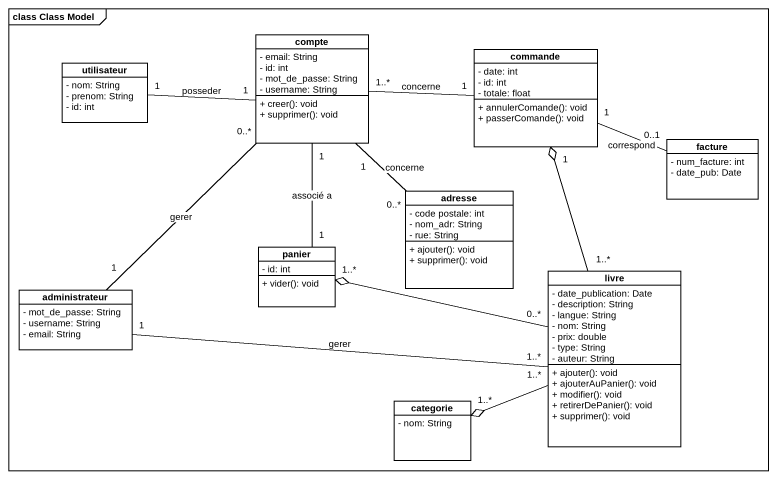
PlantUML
@startuml
mainframe class Class Model
hide circle
hide empty members
skinparam classAttributeIconSize 0
class utilisateur {
  - nom: String
  - prenom: String
  - id: int
}
class compte {
  - email: String
  - id: int
  - mot_de_passe: String
  - username: String
  + creer(): void
  + supprimer(): void
}
class commande {
  - date: int
  - id: int
  - totale: float
  + annulerComande(): void
  + passerComande(): void
}
class facture {
  - num_facture: int
  - date_pub: Date
}
class adresse {
  - code postale: int
  - nom_adr: String
  - rue: String
  + ajouter(): void
  + supprimer(): void
}
class panier {
  - id: int
  + vider(): void
}
class administrateur {
  - mot_de_passe: String
  - username: String
  - email: String
}
class livre {
  - date_publication: Date
  - description: String
  - langue: String
  - nom: String
  - prix: double
  - type: String
  - auteur: String
  + ajouter(): void
  + ajouterAuPanier(): void
  + modifier(): void
  + retirerDePanier(): void
  + supprimer(): void
}
class categorie {
  - nom: String
}
utilisateur "1" -right- "1" compte : posseder
compte "0..*" -- "1" administrateur : gerer
commande "1" -left- "1..*" compte : concerne
commande "1" -right- "0..1" facture : correspond
adresse "0..*" -up- "1" compte : concerne
panier "1" -up- "1" compte : associé a
administrateur "1" -right- "1..*" livre : gerer
livre "1..*" -up-o "1" commande
livre "0..*" -left-o "1..*" panier
livre "1..*" -left-o "1..*" categorie
@enduml
